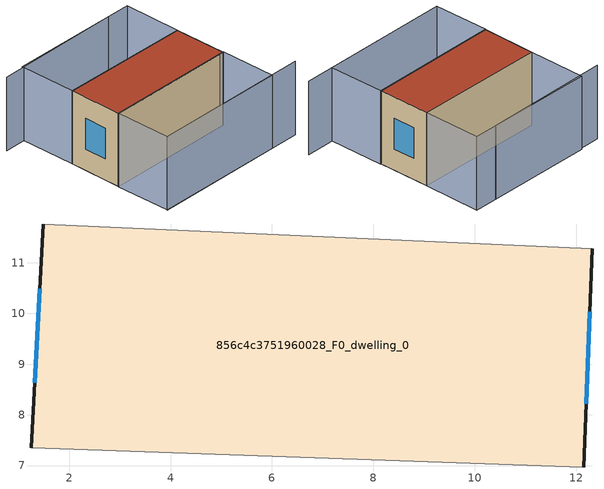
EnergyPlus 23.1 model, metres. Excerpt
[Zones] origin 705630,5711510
856c4c3751960028_F0_dwelling_0
 floor ground (EU_floor_Construction): 12.15,6.97 12.32,11.28 1.49,11.76 1.25,7.35 z0
 wall outside (EU_wall_Construction): 1.25,7.35 1.49,11.76 / 12.32,11.28 12.15,6.97 z0:6
 wall adiabatic (EU_wall_Construction): 12.15,6.97 1.25,7.35 / 1.49,11.76 12.32,11.28 z0:6
 window (EU_Window_Construction): 1.32,8.63 1.42,10.49 / 12.27,10.03 12.2,8.22 z1.73:4.27
 roof outside (EU_roof_Construction): 12.32,11.28 12.15,6.97 1.25,7.35 1.49,11.76 z6
shading: 1.06,2.78 14.41,2.3 / 10.59,16.08 -0.09,16.4 / 1.08,2.78 1.25,7.37 / 1.25,7.37 12.17,6.97 / 12.17,6.97 12,2.38 / 12,2.38 1.08,2.78 / 12.32,11.28 1.5,11.76 / 1.5,11.76 1.71,16.48 / 1.71,16.48 12.53,16 / 12.53,16 12.32,11.28 z0:6
[Building]
EU S2 Campaign: North Axis=0; Terrain=City; Solar Distribution=FullExterior
[Site:Location]
London: Latitude=51.5; Longitude=-0.5; Time Zone=0; Elevation=25
[SizingPeriod:WeatherFileDays]
AnnualSizingPeriod: Begin Month=1; Begin Day of Month=1; End Month=12; End Day of Month=31; Day of Week for Start Day=Monday; Use Weather File Daylight Saving Period=No; Use Weather File Rain and Snow Indicators=No
[MATERIAL]
EU_InternalMass_Material: Roughness=MediumRough; Thickness=0.1; Conductivity=1; Density=1800; Specific Heat=900; Thermal Absorptance=0.9; Solar Absorptance=0.7; Visible Absorptance=0.7
[MATERIAL:NOMASS] Roughness=MediumRough; Thermal Absorptance=0.9; Solar Absorptance=0.7; Visible Absorptance=0.7
Name | Thermal Resistance
EU_wall_NoMass | 0.724719
EU_roof_NoMass | 2.98947
EU_floor_NoMass | 2.39157
[WINDOWMATERIAL:SIMPLEGLAZINGSYSTEM]
EU_Window_SimpleGlazing: UFactor=2.63425; Solar Heat Gain Coefficient=0.76; Visible Transmittance=0.76
[CONSTRUCTION]
EU_wall_Construction: EU_wall_NoMass
EU_roof_Construction: EU_roof_NoMass
EU_floor_Construction: EU_floor_NoMass
EU_InternalMass_Construction: EU_InternalMass_Material
EU_Window_Construction: EU_Window_SimpleGlazing
[ZONE]
856c4c3751960028_F0_dwelling_0: Type=1; Multiplier=1; Ceiling Height=autocalculate; Volume=284.432; Floor Area=autocalculate; Part of Total Floor Area=Yes
[INTERNALMASS]
856c4c3751960028_F0_dwelling_0_EU_InternalMass: Construction=EU_InternalMass_Construction; Zone or ZoneList=856c4c3751960028_F0_dwelling_0; Surface Area=47.4053
[OTHEREQUIPMENT]
EU_Step8_InternalGain_856c4c3751960028_F0_dwelling_0_f000: Fuel Type=Electricity; Zone or ZoneList or Space or SpaceList=856c4c3751960028_F0_dwelling_0; Schedule=EU_Step8_GainSchedule_856c4c3751960028_F0_dwelling_0_f000; Design Level Calculation Method=Watts/Area; Power per Zone Floor Area=1; Fraction Latent=0; Fraction Radiant=0; Fraction Lost=0; Carbon Dioxide Generation Rate=0; EndUse Subcategory=EU_Step8_InternalGains
[ZONEVENTILATION:DESIGNFLOWRATE]
EU_ConstantAir_856c4c3751960028_F0_dwelling_0: Zone or ZoneList or Space or SpaceList=856c4c3751960028_F0_dwelling_0; Schedule=EU_AlwaysOn; Design Flow Rate Calculation Method=AirChanges/Hour; Air Changes per Hour=0.418135; Ventilation Type=Natural; Fan Pressure Rise=0; Fan Total Efficiency=1; Constant Term Coefficient=1; Temperature Term Coefficient=0; Velocity Term Coefficient=0; Velocity Squared Term Coefficient=0; Minimum Indoor Temperature=-100; Maximum Indoor Temperature=100; Delta Temperature=-100; Minimum Outdoor Temperature=-100; Maximum Outdoor Temperature=100; Maximum Wind Speed=40
[HVACTEMPLATE:THERMOSTAT]
EU_HeatOnly_856c4c3751960028_F0_dwelling_0: Constant Heating Setpoint=20; Constant Cooling Setpoint=50
[HVACTEMPLATE:ZONE:IDEALLOADSAIRSYSTEM]
856c4c3751960028_F0_dwelling_0: Template Thermostat=EU_HeatOnly_856c4c3751960028_F0_dwelling_0; System Availability Schedule=EU_AlwaysOn; Maximum Heating Supply Air Temperature=50; Minimum Cooling Supply Air Temperature=13; Maximum Heating Supply Air Humidity Ratio=0.0156; Minimum Cooling Supply Air Humidity Ratio=0.0077; Heating Limit=NoLimit; Cooling Limit=NoLimit; Heating Availability Schedule=EU_AlwaysOn; Cooling Availability Schedule=EU_CoolingOff; Dehumidification Control Type=ConstantSensibleHeatRatio; Cooling Sensible Heat Ratio=0.7; Dehumidification Setpoint=60; Humidification Control Type=None; Humidification Setpoint=30; Outdoor Air Method=None; Outdoor Air Flow Rate per Person=0.00944; Outdoor Air Flow Rate per Zone Floor Area=0; Outdoor Air Flow Rate per Zone=0; Demand Controlled Ventilation Type=None; Outdoor Air Economizer Type=NoEconomizer; Heat Recovery Type=None; Sensible Heat Recovery Effectiveness=0.7; Latent Heat Recovery Effectiveness=0.65
[SIZING:ZONE]
856c4c3751960028_F0_dwelling_0: Zone Cooling Design Supply Air Temperature Input Method=SupplyAirTemperature; Zone Cooling Design Supply Air Temperature=13; Zone Heating Design Supply Air Temperature Input Method=SupplyAirTemperature; Zone Heating Design Supply Air Temperature=50; Zone Cooling Design Supply Air Humidity Ratio=0.008; Zone Heating Design Supply Air Humidity Ratio=0.008; Cooling Design Air Flow Method=DesignDay; Cooling Design Air Flow Rate=0; Cooling Minimum Air Flow per Zone Floor Area=0.000762; Cooling Minimum Air Flow=0; Cooling Minimum Air Flow Fraction=0.2; Heating Design Air Flow Method=DesignDay; Heating Design Air Flow Rate=0; Heating Maximum Air Flow per Zone Floor Area=0.002032; Heating Maximum Air Flow=0.141576; Heating Maximum Air Flow Fraction=0.3; Account for Dedicated Outdoor Air System=No; Dedicated Outdoor Air System Control Strategy=NeutralSupplyAir; Dedicated Outdoor Air Low Setpoint Temperature for Design=autosize; Dedicated Outdoor Air High Setpoint Temperature for Design=autosize; Zone Load Sizing Method=Sensible Load Only No Latent Load; Zone Latent Cooling Design Supply Air Humidity Ratio Input Method=HumidityRatioDifference; Zone Cooling Design Supply Air Humidity Ratio Difference=0.005; Zone Latent Heating Design Supply Air Humidity Ratio Input Method=HumidityRatioDifference; Zone Humidification Design Supply Air Humidity Ratio Difference=0.005
[SCHEDULE:CONSTANT]
Name | Hourly Value
EU_AlwaysOn | 1
EU_CoolingOff | 0
[SCHEDULE:FILE]
EU_Step8_GainSchedule_856c4c3751960028_F0_dwelling_0_f000: File=../../schedules/856c4c3751960028/856c4c3751960028_F0_dwelling_0_f000_gain.csv; Column Number=1; Rows to Skip at Top=0; Number of Hours of Data=8760; Column Separator=Comma; Interpolate to Timestep=No; Minutes per Item=60; Adjust Schedule for Daylight Savings=Yes
